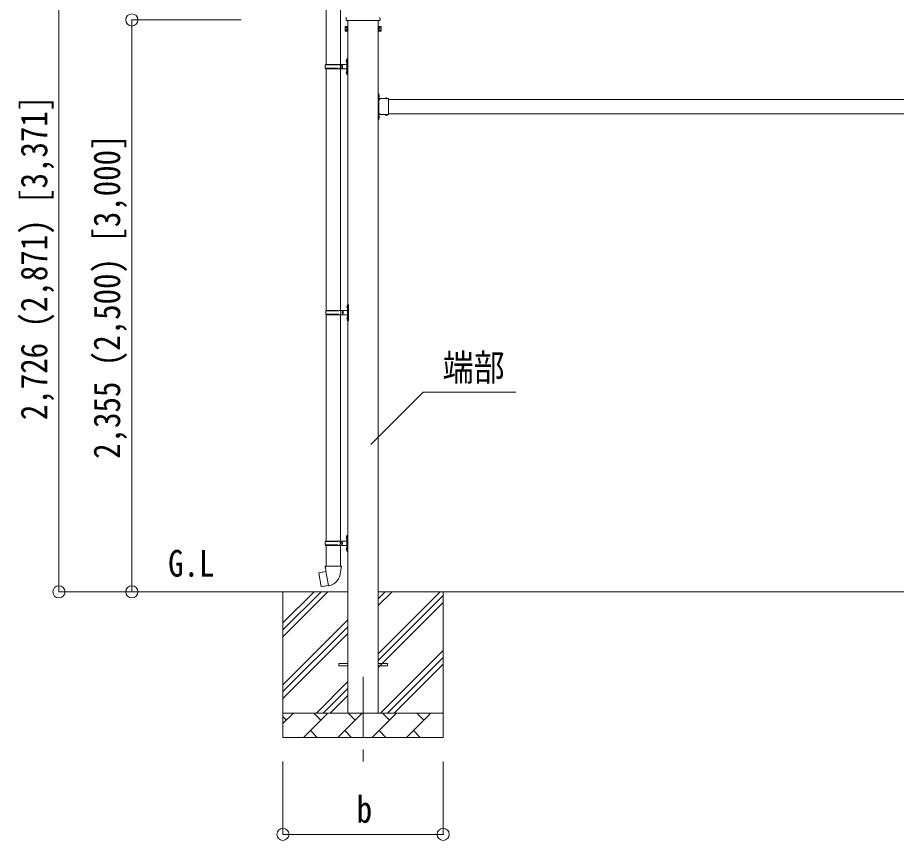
# Model space of a CAD drawing. Units: millimetres, scale not verified. Extents: x -88263 to 14131, y -29850 to 9646.
# Drawn here: x 364 to 3984, y -5853 to -2464 of the extents above; entities that cross this region are included whole.
import ezdxf
from ezdxf.enums import TextEntityAlignment as Align

# ---------------------------------------------------------------- set-up
doc = ezdxf.new("R2010")
doc.units = ezdxf.units.MM
doc.header["$LTSCALE"] = 50
doc.header["$PDMODE"] = 32
doc.header["$PDSIZE"] = 50
doc.linetypes.add('CHAIN1', pattern=[8, 5, -1, 1, -1])
doc.linetypes.add('USER8', pattern=[4, 3, -1])
for name, color, linetype, lineweight in [('0-2_建具', 4, 'Continuous', 9), ('0-4_設備', 7, 'Continuous', 9), ('0-6_手摺', 5, 'Continuous', 5), ('0-7_ハッチ', 6, 'Continuous', 9), ('0-9_敷地', 7, 'Continuous', 9)]:
    doc.layers.add(name, color=color, linetype=linetype, lineweight=lineweight)
doc.styles.add('ＭＳ ゴシック', font='')
doc.styles.get('ＭＳ ゴシック').set_extended_font_data('MS Gothic')

msp = doc.modelspace()

# ---------------------------------------------------------------- linework, layer by layer
at = {"layer": '0-2_建具'}
for p, q in [((1717.15, -2472.86), (1717.15, -2467.36)), ((1855.09, -2476.36), (1719.22, -2476.36)), ((1724.65, -2476.36), (1724.65, -5328.86)), ((1849.65, -5328.86), (1849.65, -2476.36)), ((1857.15, -2467.36), (1857.15, -2472.86)), ((1713.15, -2502.36), (1713.91, -2501.04)), ((1713.15, -2502.36), (1713.15, -2519.36)), ((1713.15, -2519.36), (1713.91, -2520.67)), ((1720.15, -2505.95), (1713.91, -2505.95)), ((1720.15, -2515.76), (1713.91, -2515.76)), ((1720.15, -2520.67), (1713.91, -2520.67)), ((1722.65, -2520.06), (1720.15, -2520.06)), ((1851.65, -2520.06), (1854.15, -2520.06)), ((1854.15, -2505.95), (1860.39, -2505.95)), ((1854.15, -2515.76), (1860.39, -2515.76)), ((1854.15, -2520.67), (1860.39, -2520.67)), ((1861.15, -2502.36), (1860.39, -2501.04)), ((1861.15, -2519.36), (1860.39, -2520.67)), ((1861.15, -2502.36), (1861.15, -2519.36)), ((1851.65, -2777.86), (1849.65, -2777.86)), ((1849.65, -2777.86), (1849.65, -2797.86)), ((1849.65, -2784.86), (1851.65, -2784.86)), ((1851.65, -2777.86), (1851.65, -2797.86)), ((1852.16, -2781.96), (1851.65, -2781.96)), ((1851.65, -2781.96), (1851.65, -2793.76)), ((1849.65, -2790.86), (1851.65, -2790.86)), ((1891.65, -2797.86), (1851.65, -2797.86)), ((1851.65, -2801.86), (1851.65, -2859.86)), ((1888.55, -2797.86), (1876.75, -2797.86)), ((1888.55, -2797.35), (1888.55, -2797.86)), ((1891.65, -2797.86), (1891.65, -2863.86)), ((1891.65, -2800.86), (4682.65, -2800.86)), ((1849.65, -2863.86), (1849.65, -2883.86)), ((1849.65, -2870.86), (1851.65, -2870.86)), ((1849.65, -2876.86), (1851.65, -2876.86)), ((1851.65, -2883.86), (1849.65, -2883.86)), ((1855.65, -2860.86), (1850.15, -2860.86)), ((1851.65, -2861.86), (1855.65, -2861.86)), ((1851.65, -2863.86), (1851.65, -2883.86)), ((1891.65, -2863.86), (1851.65, -2863.86)), ((1852.16, -2867.96), (1851.65, -2867.96)), ((1851.65, -2867.96), (1851.65, -2879.76)), ((1888.55, -2863.86), (1876.75, -2863.86)), ((1888.55, -2864.36), (1888.55, -2863.86)), ((1891.65, -2860.86), (4682.65, -2860.86)), ((1687.15, -5124.36), (1724.65, -5124.36)), ((1687.15, -5133.36), (1687.15, -5124.36)), ((1687.15, -5133.36), (1724.65, -5133.36)), ((1849.65, -5124.36), (1887.15, -5124.36)), ((1849.65, -5133.36), (1887.15, -5133.36)), ((1887.15, -5133.36), (1887.15, -5124.36))]:
    msp.add_line(p, q, dxfattribs=at)
at = {"layer": '0-2_建具', "color": 7, "linetype": 'CHAIN1'}
msp.add_line((1787.15, -5178.86), (1787.15, -5527.86), dxfattribs=at)
at = {"layer": '0-2_建具'}
for points in [[(1720.15, -2520.67), (1720.15, -2501.04), (1713.91, -2501.04)], [(1720.15, -2520.06), (1720.15, -2501.66), (1722.65, -2501.66)], [(1854.15, -2520.06), (1854.15, -2501.66), (1851.65, -2501.66)], [(1854.15, -2520.67), (1854.15, -2501.04), (1860.39, -2501.04)], [(1852.16, -2781.96), (1852.16, -2793.76), (1851.65, -2793.76)], [(1855.65, -2800.86), (1850.15, -2800.86), (1850.15, -2860.86)], [(1851.65, -2801.86), (1855.65, -2801.86), (1855.65, -2799.86), (1851.65, -2799.86)], [(1888.55, -2797.35), (1876.75, -2797.35), (1876.75, -2797.86)], [(1851.65, -2859.86), (1855.65, -2859.86), (1855.65, -2861.86)], [(1852.16, -2867.96), (1852.16, -2879.76), (1851.65, -2879.76)], [(1888.55, -2864.36), (1876.75, -2864.36), (1876.75, -2863.86)]]:
    msp.add_lwpolyline(points, dxfattribs=at)
for points in [[(1722.65, -2521.36), (1722.65, -2500.36), (1724.65, -2500.36), (1724.65, -2521.36)], [(1851.65, -2521.36), (1851.65, -2500.36), (1849.65, -2500.36), (1849.65, -2521.36)]]:
    msp.add_lwpolyline(points, close=True, dxfattribs=at)
at = {"layer": '0-2_建具', "linetype": 'USER8'}
for points in [[(1854.26, -2785.36), (1851.49, -2786.71), (1850.88, -2787.86)], [(1854.26, -2790.36), (1851.49, -2789), (1850.88, -2787.86)], [(1880.15, -2795.24), (1881.51, -2798.02), (1882.65, -2798.63)], [(1885.15, -2795.24), (1883.8, -2798.02), (1882.65, -2798.63)], [(1854.26, -2871.36), (1851.49, -2872.71), (1850.88, -2873.86)], [(1854.26, -2876.36), (1851.49, -2875), (1850.88, -2873.86)], [(1880.15, -2866.47), (1881.51, -2863.69), (1882.65, -2863.08)], [(1885.15, -2866.47), (1883.8, -2863.69), (1882.65, -2863.08)]]:
    msp.add_lwpolyline(points, dxfattribs=at)
at = {"layer": '0-2_建具'}
for centre, radius, start, end in [((1721.15, -2467.36), 4, 125.09963, 180), ((1721.15, -2472.86), 4, 180, 194.47751), ((1721.15, -2472.86), 4, 194.47751, 241.04498), ((1853.15, -2472.86), 4, 298.95502, 345.52249), ((1853.15, -2467.36), 4, 0, 54.90037), ((1853.15, -2472.86), 4, 345.52249, 360), ((1717.5, -2503.49), 4.34, 145.61575, 214.38425), ((1729.39, -2510.86), 16.24, 162.41205, 197.58795), ((1717.5, -2518.22), 4.34, 145.61575, 214.38425), ((1844.91, -2510.86), 16.24, 342.41205, 17.58795), ((1856.81, -2503.49), 4.34, 325.61575, 34.38425), ((1856.81, -2518.22), 4.34, 325.61575, 34.38425), ((1846.42, -2787.86), 8.23, 314.2189, 45.7811), ((1851.65, -2797.86), 2, 180, 270), ((1882.65, -2803.09), 8.23, 44.2189, 135.7811), ((1851.65, -2863.86), 2, 90, 180), ((1846.42, -2873.86), 8.23, 314.2189, 45.7811), ((1882.65, -2858.62), 8.23, 224.2189, 315.7811)]:
    msp.add_arc(centre, radius, start, end, dxfattribs=at)
at = {"layer": '0-4_設備'}
for p, q in [((1724.65, -4828.86), (1134.42, -4828.86)), ((1457.15, -4828.86), (1457.15, -5428.86)), ((1457.15, -5013.91), (1642.2, -4828.86)), ((1457.15, -4985.62), (1613.92, -4828.86)), ((1457.15, -4957.34), (1585.64, -4828.86)), ((4724.65, -4828.86), (1849.65, -4828.86)), ((1849.65, -5083.95), (2104.75, -4828.86)), ((1849.65, -4885.96), (1906.76, -4828.86)), ((1849.65, -4857.68), (1878.48, -4828.86)), ((1849.65, -5112.24), (2117.15, -4844.74)), ((2117.15, -4828.86), (2117.15, -5428.86)), ((1849.65, -5140.52), (2117.15, -4873.02)), ((1457.15, -5211.9), (1724.65, -4944.4)), ((1457.15, -5240.18), (1724.65, -4972.68)), ((1457.15, -5268.46), (1724.65, -5000.96)), ((1859.31, -5328.86), (2117.15, -5071.01)), ((1887.59, -5328.86), (2117.15, -5099.3)), ((1915.88, -5328.86), (2117.15, -5127.58)), ((1594.75, -5328.86), (1724.65, -5198.95)), ((1623.04, -5328.86), (1724.65, -5227.24)), ((1651.32, -5328.86), (1724.65, -5255.52)), ((1457.15, -5328.86), (2117.15, -5328.86)), ((1457.15, -5371.75), (1500.05, -5328.86)), ((1471.49, -5357.41), (1457.15, -5343.07)), ((1541.47, -5428.86), (1641.47, -5328.86)), ((1612.91, -5357.41), (1584.36, -5328.86)), ((1682.89, -5428.86), (1782.89, -5328.86)), ((1754.34, -5357.41), (1725.78, -5328.86)), ((1824.31, -5428.86), (1924.31, -5328.86)), ((1895.76, -5357.41), (1867.2, -5328.86)), ((1965.73, -5428.86), (2065.73, -5328.86)), ((2037.18, -5357.41), (2008.62, -5328.86)), ((2113.87, -5328.86), (2117.15, -5325.57)), ((2117.15, -5428.86), (1457.15, -5428.86)), ((1570.02, -5400.3), (1598.57, -5428.86)), ((1711.44, -5400.3), (1740, -5428.86)), ((1852.86, -5400.3), (1881.42, -5428.86)), ((1994.29, -5400.3), (2022.84, -5428.86))]:
    msp.add_line(p, q, dxfattribs=at)
at = {"layer": '0-6_手摺', "color": 6, "lineweight": 9}
for p, q in [((534.42, -2102.49), (534.42, -4828.86)), ((834.42, -2473.86), (1284.42, -2473.86)), ((834.42, -2473.86), (834.42, -4828.86)), ((534.42, -4828.86), (1134.42, -4828.86)), ((834.42, -4828.86), (1134.42, -4828.86)), ((1457.15, -5827.86), (1457.15, -5527.86)), ((2117.15, -5827.86), (2117.15, -5527.86)), ((1457.15, -5827.86), (2117.15, -5827.86))]:
    msp.add_line(p, q, dxfattribs=at)
at = {"layer": '0-6_手摺', "color": 6}
for p in [(834.42, -2473.86), (534.42, -4828.86), (834.42, -4828.86), (1457.15, -5827.86), (2117.15, -5827.86)]:
    msp.add_point(p, dxfattribs=at)
at = {"layer": '0-7_ハッチ'}
msp.add_lwpolyline([(2416.1, -4006.78), (2034.79, -4006.78), (1818.78, -4222.79)], dxfattribs=at)
at = {"layer": '0-9_敷地'}
for p, q in [((1634.65, -2369.58), (1634.65, -2656.86)), ((1694.65, -2369.58), (1694.65, -2808.34)), ((1718.35, -2639.72), (1720.4, -2640.71)), ((1719.62, -2637.71), (1720.25, -2637.71)), ((1719.62, -2637.71), (1719.62, -2646.01)), ((1720.25, -2637.71), (1720.25, -2646.01)), ((1720.25, -2637.71), (1720.65, -2638.11)), ((1720.4, -2640.71), (1721.01, -2641.86)), ((1720.65, -2633.86), (1723.65, -2632.36)), ((1720.65, -2633.86), (1720.65, -2665.86)), ((1720.65, -2638.11), (1720.65, -2645.61)), ((1723.65, -2632.36), (1723.65, -2665.86)), ((1723.65, -2632.36), (1724.65, -2632.36)), ((1724.65, -2632.36), (1724.65, -2665.86)), ((1631.65, -2658.86), (1681.99, -2658.86)), ((1631.65, -2672.86), (1681.99, -2672.86)), ((1632.65, -2656.86), (1718.65, -2656.86)), ((1632.65, -2656.86), (1632.65, -2658.86)), ((1632.65, -2674.86), (1632.65, -2672.86)), ((1632.65, -2674.86), (1718.65, -2674.86)), ((1634.65, -2674.86), (1634.65, -3669.86)), ((1691.65, -2656.86), (1691.65, -2661.36)), ((1691.65, -2661.36), (1693.65, -2661.36)), ((1691.65, -2674.86), (1691.65, -2670.36)), ((1691.65, -2670.36), (1693.65, -2670.36)), ((1693.65, -2661.36), (1693.65, -2665.86)), ((1693.65, -2670.36), (1693.65, -2665.86)), ((1694.65, -2674.86), (1694.65, -3669.86)), ((1699.65, -2656.86), (1699.65, -2665.86)), ((1699.65, -2661.36), (1702.65, -2661.36)), ((1699.65, -2674.86), (1699.65, -2665.86)), ((1699.65, -2670.36), (1702.65, -2670.36)), ((1702.65, -2661.36), (1702.65, -2665.86)), ((1702.65, -2670.36), (1702.65, -2665.86)), ((1719.62, -2646.01), (1720.25, -2646.01)), ((1720.25, -2646.01), (1720.65, -2645.61)), ((1720.65, -2697.86), (1720.65, -2665.86)), ((1723.65, -2699.36), (1723.65, -2665.86)), ((1724.65, -2699.36), (1724.65, -2665.86)), ((1718.35, -2687.72), (1720.4, -2688.71)), ((1719.62, -2685.71), (1720.25, -2685.71)), ((1719.62, -2685.71), (1719.62, -2694.01)), ((1719.62, -2694.01), (1720.25, -2694.01)), ((1720.25, -2685.71), (1720.25, -2694.01)), ((1720.25, -2685.71), (1720.65, -2686.11)), ((1720.25, -2694.01), (1720.65, -2693.61)), ((1720.4, -2688.71), (1721.01, -2689.86)), ((1720.65, -2686.11), (1720.65, -2693.61)), ((1720.65, -2697.86), (1723.65, -2699.36)), ((1723.65, -2699.36), (1724.65, -2699.36)), ((1720.85, -3652.71), (1722.9, -3653.71)), ((1722.12, -3650.71), (1722.75, -3650.71)), ((1722.12, -3650.71), (1722.12, -3659.01)), ((1722.75, -3650.71), (1722.75, -3659.01)), ((1722.75, -3650.71), (1723.15, -3651.11)), ((1722.9, -3653.71), (1723.51, -3654.86)), ((1723.15, -3646.86), (1726.15, -3645.36)), ((1723.15, -3646.86), (1723.15, -3678.86)), ((1723.15, -3651.11), (1723.15, -3658.61)), ((1726.15, -3645.36), (1726.15, -3678.86)), ((1726.15, -3645.36), (1727.15, -3645.36)), ((1727.15, -3645.36), (1727.15, -3678.86)), ((1634.15, -3671.86), (1684.49, -3671.86)), ((1634.15, -3685.86), (1684.49, -3685.86)), ((1634.65, -3687.85), (1634.65, -4619.86)), ((1635.15, -3669.86), (1721.15, -3669.86)), ((1635.15, -3669.86), (1635.15, -3671.86)), ((1635.15, -3687.86), (1635.15, -3685.86)), ((1635.15, -3687.86), (1721.15, -3687.86)), ((1694.15, -3669.86), (1694.15, -3674.36)), ((1694.15, -3674.36), (1696.15, -3674.36)), ((1694.15, -3687.86), (1694.15, -3683.36)), ((1694.15, -3683.36), (1696.15, -3683.36)), ((1694.65, -3687.85), (1694.65, -4619.86)), ((1696.15, -3674.36), (1696.15, -3678.86)), ((1696.15, -3683.36), (1696.15, -3678.86)), ((1702.15, -3669.86), (1702.15, -3678.86)), ((1702.15, -3674.36), (1705.15, -3674.36)), ((1702.15, -3687.86), (1702.15, -3678.86)), ((1702.15, -3683.36), (1705.15, -3683.36)), ((1705.15, -3674.36), (1705.15, -3678.86)), ((1705.15, -3683.36), (1705.15, -3678.86)), ((1722.12, -3659.01), (1722.75, -3659.01)), ((1722.75, -3659.01), (1723.15, -3658.61)), ((1723.15, -3710.86), (1723.15, -3678.86)), ((1726.15, -3712.36), (1726.15, -3678.86)), ((1727.15, -3712.36), (1727.15, -3678.86)), ((1720.85, -3700.71), (1722.9, -3701.71)), ((1722.12, -3698.71), (1722.75, -3698.71)), ((1722.12, -3698.71), (1722.12, -3707.01)), ((1722.12, -3707.01), (1722.75, -3707.01)), ((1722.75, -3698.71), (1722.75, -3707.01)), ((1722.75, -3698.71), (1723.15, -3699.11)), ((1722.75, -3707.01), (1723.15, -3706.61)), ((1722.9, -3701.71), (1723.51, -3702.86)), ((1723.15, -3699.11), (1723.15, -3706.61)), ((1723.15, -3710.86), (1726.15, -3712.36)), ((1726.15, -3712.36), (1727.15, -3712.36)), ((1720.65, -4596.86), (1723.65, -4595.36)), ((1720.65, -4596.86), (1720.65, -4628.86)), ((1723.65, -4595.36), (1723.65, -4628.86)), ((1723.65, -4595.36), (1724.65, -4595.36)), ((1724.65, -4595.36), (1724.65, -4628.86)), ((1631.65, -4621.86), (1681.99, -4621.86)), ((1632.65, -4619.86), (1718.65, -4619.86)), ((1632.65, -4619.86), (1632.65, -4621.86)), ((1691.65, -4619.86), (1691.65, -4624.36)), ((1691.65, -4624.36), (1693.65, -4624.36)), ((1691.65, -4637.86), (1691.65, -4633.36)), ((1691.65, -4633.36), (1693.65, -4633.36)), ((1693.65, -4624.36), (1693.65, -4628.86)), ((1693.65, -4633.36), (1693.65, -4628.86)), ((1699.65, -4619.86), (1699.65, -4628.86)), ((1699.65, -4624.36), (1702.65, -4624.36)), ((1699.65, -4637.86), (1699.65, -4628.86)), ((1699.65, -4633.36), (1702.65, -4633.36)), ((1702.65, -4624.36), (1702.65, -4628.86)), ((1702.65, -4633.36), (1702.65, -4628.86)), ((1718.35, -4602.71), (1720.4, -4603.71)), ((1719.62, -4600.71), (1720.25, -4600.71)), ((1719.62, -4600.71), (1719.62, -4609.01)), ((1719.62, -4609.01), (1720.25, -4609.01)), ((1720.25, -4600.71), (1720.25, -4609.01)), ((1720.25, -4600.71), (1720.65, -4601.11)), ((1720.25, -4609.01), (1720.65, -4608.61)), ((1720.4, -4603.71), (1721.01, -4604.86)), ((1720.65, -4601.11), (1720.65, -4608.61)), ((1720.65, -4660.86), (1720.65, -4628.86)), ((1723.65, -4662.36), (1723.65, -4628.86)), ((1724.65, -4662.36), (1724.65, -4628.86)), ((1631.65, -4635.86), (1681.99, -4635.86)), ((1632.65, -4637.86), (1632.65, -4635.86)), ((1632.65, -4637.86), (1718.65, -4637.86)), ((1634.65, -4637.86), (1634.65, -4722.78)), ((1694.65, -4637.86), (1694.65, -4722.78)), ((1718.35, -4650.71), (1720.4, -4651.71)), ((1719.62, -4648.71), (1720.25, -4648.71)), ((1719.62, -4648.71), (1719.62, -4657.01)), ((1719.62, -4657.01), (1720.25, -4657.01)), ((1720.25, -4648.71), (1720.25, -4657.01)), ((1720.25, -4648.71), (1720.65, -4649.11)), ((1720.25, -4657.01), (1720.65, -4656.61)), ((1720.4, -4651.71), (1721.01, -4652.86)), ((1720.65, -4649.11), (1720.65, -4656.61)), ((1720.65, -4660.86), (1723.65, -4662.36)), ((1723.65, -4662.36), (1724.65, -4662.36)), ((1632.8, -4722.78), (1630.65, -4723.56)), ((1630.65, -4723.56), (1630.65, -4727.18)), ((1630.65, -4727.18), (1632.89, -4728)), ((1632.8, -4722.78), (1664.65, -4722.78)), ((1632.8, -4722.78), (1632.89, -4728)), ((1632.89, -4728), (1633.15, -4742.78)), ((1696.5, -4722.78), (1664.65, -4722.78)), ((1698.65, -4727.18), (1696.41, -4728)), ((1696.5, -4722.78), (1698.65, -4723.56)), ((1698.65, -4723.56), (1698.65, -4727.18)), ((1606.19, -4751.23), (1605.38, -4752.4)), ((1605.38, -4752.4), (1615, -4806.96)), ((1634.06, -4745.98), (1606.19, -4751.23)), ((1618.93, -4748.63), (1618.72, -4748.87)), ((1633.15, -4742.78), (1634.5, -4744.78)), ((1644.42, -4803.28), (1634.28, -4745.81)), ((1634.31, -4744.98), (1634.31, -4745.69)), ((1634.5, -4744.78), (1634.47, -4744.79)), ((1694.84, -4744.72), (1694.77, -4746.89)), ((1696.15, -4742.78), (1694.84, -4744.72)), ((1629.03, -4805.87), (1628.75, -4805.72)), ((1644.72, -4804.04), (1644.48, -4803.38))]:
    msp.add_line(p, q, dxfattribs=at)
for points in [[(1718.35, -2644.01), (1720.4, -2643.01), (1721.01, -2641.86)], [(1718.35, -2692.01), (1720.4, -2691.01), (1721.01, -2689.86)], [(1720.85, -3657), (1722.9, -3656.01), (1723.51, -3654.86)], [(1720.85, -3705), (1722.9, -3704.01), (1723.51, -3702.86)], [(1718.35, -4607), (1720.4, -4606.01), (1721.01, -4604.86)], [(1718.35, -4655), (1720.4, -4654.01), (1721.01, -4652.86)], [(1696.5, -4722.78), (1696.41, -4728), (1696.15, -4742.78)], [(1621.18, -4748.41), (1620.9, -4748.26), (1618.93, -4748.63)], [(1644.15, -4803.19), (1616.16, -4807.78), (1615, -4806.96)], [(1631.21, -4805.31), (1631, -4805.55), (1629.03, -4805.87)]]:
    msp.add_lwpolyline(points, dxfattribs=at)
for centre, radius, start, end in [((1723.95, -2641.86), 6, 136.21765, 223.78235), ((1680.4, -2665.86), 49.25, 171.82876, 180.00002), ((1680.4, -2665.86), 49.25, 180.00002, 188.17127), ((1681.99, -2656.86), 2, 270, 359.99998), ((1681.99, -2674.86), 2, 0.00005, 90.00004), ((1718.65, -2654.86), 2, 270, 359.99998), ((1718.65, -2676.86), 2, 0.00005, 90.00004), ((1723.95, -2689.86), 6, 136.21765, 223.78235), ((1726.45, -3654.86), 6, 136.21765, 223.78235), ((1682.9, -3678.86), 49.25, 171.82876, 180.00002), ((1682.9, -3678.86), 49.25, 180.00002, 188.17127), ((1684.49, -3669.86), 2, 270, 359.99998), ((1684.49, -3687.86), 2, 0.00005, 90.00004), ((1721.15, -3667.86), 2, 270, 359.99998), ((1721.15, -3689.86), 2, 0.00005, 90.00004), ((1726.45, -3702.86), 6, 136.21765, 223.78235), ((1680.4, -4628.86), 49.25, 171.82876, 180.00002), ((1680.4, -4628.86), 49.25, 180.00002, 188.17127), ((1681.99, -4619.86), 2, 270, 359.99998), ((1723.95, -4604.86), 6, 136.21765, 223.78235), ((1718.65, -4617.86), 2, 270, 359.99998), ((1681.99, -4637.86), 2, 0.00005, 90.00004), ((1723.95, -4652.86), 6, 136.21765, 223.78235), ((1718.65, -4639.86), 2, 0.00005, 90.00004), ((1634.01, -4745.69), 0.3, 280.66842, 0), ((1634.51, -4744.98), 0.2, 100, 180), ((1634.5, -4744.78), 60.3, 279.96938, 358), ((1644.2, -4803.48), 0.3, 20, 99.33158), ((1644.91, -4803.97), 0.2, 200, 279.96938)]:
    msp.add_arc(centre, radius, start, end, dxfattribs=at)

# ---------------------------------------------------------------- texts
at = {"layer": '0-4_設備', "style": 'ＭＳ ゴシック', "width": 0.85}
msp.add_text('G.L', height=110, dxfattribs=at).set_placement((984.23, -4799.4), align=Align.BOTTOM_LEFT)
at = {"layer": '0-6_手摺', "color": 7, "style": 'ＭＳ ゴシック', "width": 0.85}
for s, p in [('2,726 (2,871) [3,371]', (519.42, -4121.92)), ('2,355 (2,500) [3,000]', (819.42, -4281.36))]:
    msp.add_text(s, height=110, rotation=90, dxfattribs=at).set_placement(p, align=Align.BOTTOM_LEFT)
msp.add_text('b', height=110, dxfattribs=at).set_placement((1760.9, -5812.86), align=Align.BOTTOM_LEFT)
at = {"layer": '0-7_ハッチ', "color": 7, "style": 'ＭＳ ゴシック', "width": 0.85}
msp.add_text('端部', height=110, dxfattribs=at).set_placement((2115.05, -3993.09), align=Align.BOTTOM_LEFT)

doc.saveas('drawing.dxf')
